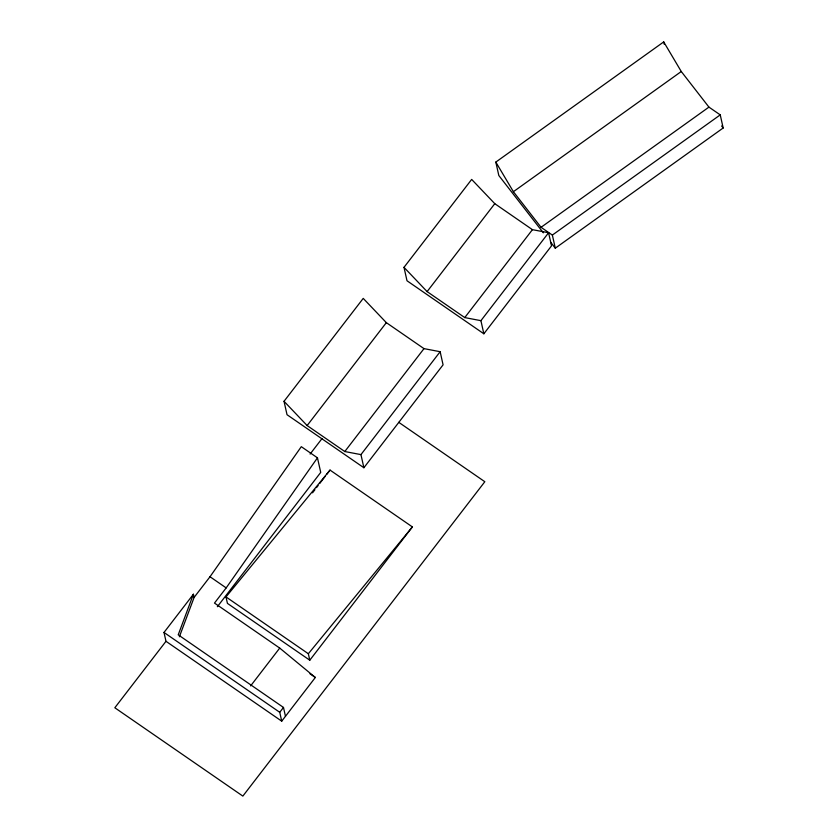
<?xml version="1.0" encoding="UTF-8"?>
<svg xmlns="http://www.w3.org/2000/svg" width="838" height="838" viewBox="0 0 838 838"><rect width="100%" height="100%" fill="white"/><g stroke="black" fill="none" stroke-linecap="round" stroke-linejoin="round"><path stroke-width="1.26" d="M179.374 636.786L194.112 597.41L193.4 594.247L178.222 634.827L283.485 707.45L285.465 716.301M194.112 597.41L210.013 576.743L301.303 446.675L317.466 457.831L320.724 472.412L217.356 606.712M193.4 594.247L164.007 632.449L165.987 641.3L281.725 721.162L315.339 677.481L279.724 648.088L214.486 603.077L226.176 587.899L317.466 457.831M284.03 401.297L363.231 298.391L386.339 322.651L423.997 348.629L440.149 351.709L443.082 364.834L363.881 467.74L287.025 414.716L284.03 401.297L307.137 425.557L344.795 451.535L360.948 454.615L440.149 351.709M404 267.343L471.668 179.426L494.787 203.676L532.434 229.664L548.586 232.744L551.519 245.859L483.851 333.786L406.996 280.761L404 267.343L427.108 291.603L464.765 317.581L480.918 320.671L548.586 232.744M307.137 425.557L386.339 322.651M427.108 291.603L494.787 203.676M165.987 641.3L114.827 707.764L242.852 796.1L484.825 481.714L398.762 422.331M310.102 454.06L321.97 438.641M312.532 492.828L314.92 489.727M316.502 487.653L318.094 485.59M319.687 483.526L325.259 476.288M326.841 474.224L330.025 470.087L412.38 526.913L309.788 660.208L227.433 603.381L225.988 596.918L330.025 470.087M344.795 451.535L423.997 348.629M464.765 317.581L532.434 229.664M250.635 685.893L279.724 648.088M281.725 721.162L279.745 712.3L283.485 707.45M309.788 660.208L308.342 653.734L412.38 526.913M543.359 232.828L498.82 175.509L495.824 162.09L663.717 41.9L681.273 71.513L708.938 107.117L720.24 114.879L723.173 127.994L555.29 248.184L550.514 242.046M555.29 248.184L552.357 235.069L541.055 227.308L513.39 191.703L681.273 71.513M541.055 227.308L708.938 107.117M552.357 235.069L720.24 114.879M210.013 576.743L226.176 587.899M225.988 596.918L308.342 653.734M309.987 673.794L315.339 677.481M164.007 632.449L279.745 712.3M721.581 125.951L723.173 127.994M495.824 162.09L513.39 191.703M663.717 41.9L664.262 44.341M480.918 320.671L483.851 333.786M360.948 454.615L363.881 467.74"/></g></svg>
